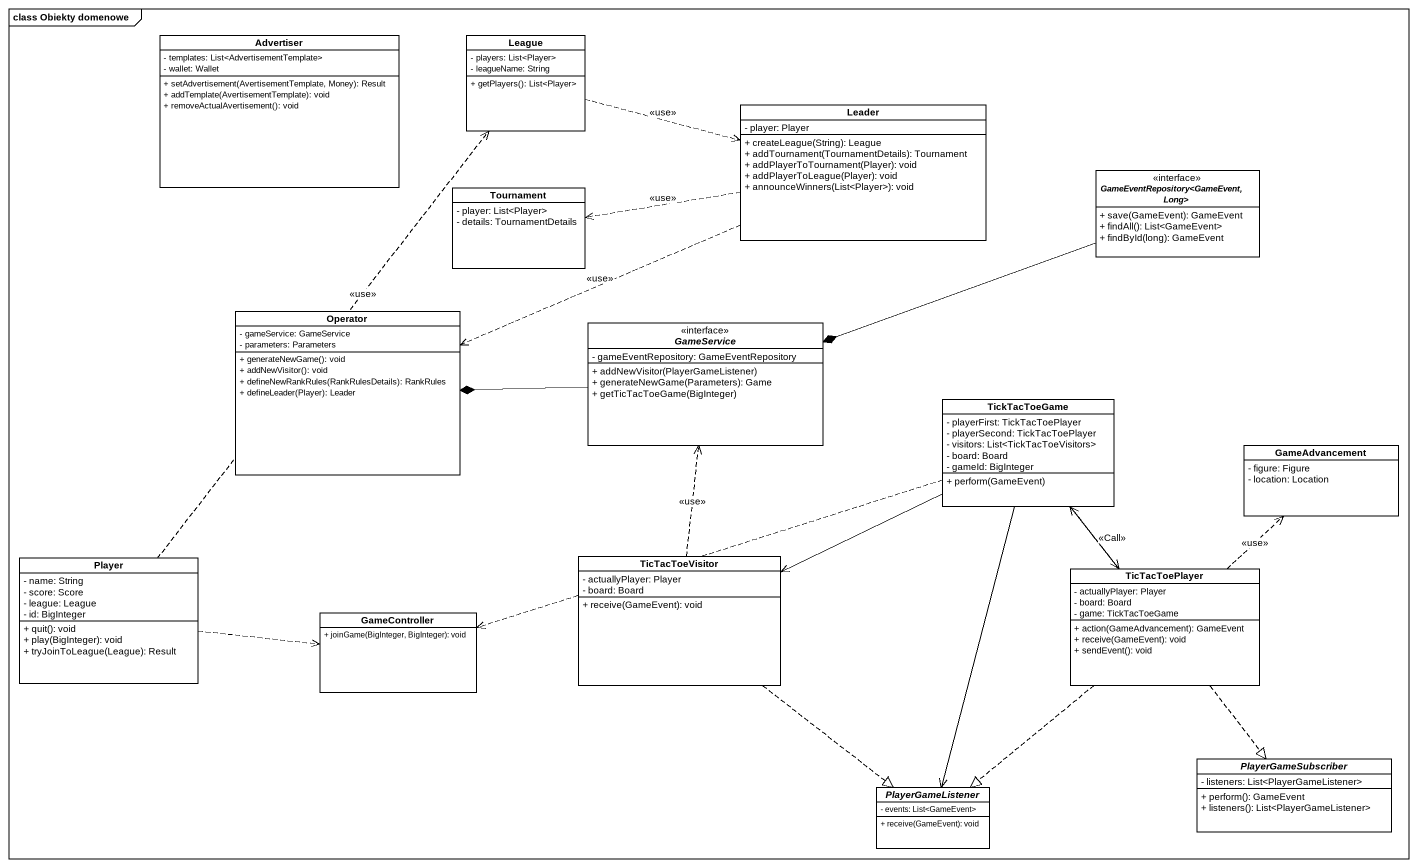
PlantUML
@startuml
mainframe class Obiekty domenowe
hide circle
hide empty members
skinparam classAttributeIconSize 0
class Advertiser {
  - templates: List<AdvertisementTemplate>
  - wallet: Wallet
  + setAdvertisement(AvertisementTemplate, Money): Result
  + addTemplate(AvertisementTemplate): void
  + removeActualAvertisement(): void
}
class League {
  - players: List<Player>
  - leagueName: String
  + getPlayers(): List<Player>
}
class Leader {
  - player: Player
  + createLeague(String): League
  + addTournament(TournamentDetails): Tournament
  + addPlayerToTournament(Player): void
  + addPlayerToLeague(Player): void
  + announceWinners(List<Player>): void
}
interface "GameEventRepository<GameEvent, Long>" as GameEventRepository {
  + save(GameEvent): GameEvent
  + findAll(): List<GameEvent>
  + findById(long): GameEvent
}
class Tournament {
  - player: List<Player>
  - details: TournamentDetails
}
class Operator {
  - gameService: GameService
  - parameters: Parameters
  + generateNewGame(): void
  + addNewVisitor(): void
  + defineNewRankRules(RankRulesDetails): RankRules
  + defineLeader(Player): Leader
}
interface GameService {
  - gameEventRepository: GameEventRepository
  + addNewVisitor(PlayerGameListener)
  + generateNewGame(Parameters): Game
  + getTicTacToeGame(BigInteger)
}
class TickTacToeGame {
  - playerFirst: TickTacToePlayer
  - playerSecond: TickTacToePlayer
  - visitors: List<TickTacToeVisitors>
  - board: Board
  - gameId: BigInteger
  + perform(GameEvent)
}
class GameAdvancement {
  - figure: Figure
  - location: Location
}
class Player {
  - name: String
  - score: Score
  - league: League
  - id: BigInteger
  + quit(): void
  + play(BigInteger): void
  + tryJoinToLeague(League): Result
}
class TicTacToeVisitor {
  - actuallyPlayer: Player
  - board: Board
  + receive(GameEvent): void
}
class TicTacToePlayer {
  - actuallyPlayer: Player
  - board: Board
  - game: TickTacToeGame
  + action(GameAdvancement): GameEvent
  + receive(GameEvent): void
  + sendEvent(): void
}
class GameController {
  + joinGame(BigInteger, BigInteger): void
}
abstract class PlayerGameSubscriber {
  - listeners: List<PlayerGameListener>
  + perform(): GameEvent
  + listeners(): List<PlayerGameListener>
}
abstract class PlayerGameListener {
  - events: List<GameEvent>
  + receive(GameEvent): void
}
League .right.> Leader : <<use>>
Leader .left.> Tournament : <<use>>
Leader .left.> Operator : <<use>>
GameEventRepository -left-* GameService
GameService -left-* Operator
TickTacToeGame -left-> TicTacToeVisitor
TickTacToeGame --> TicTacToePlayer
TickTacToeGame .left.> GameController
TickTacToeGame --> PlayerGameListener
Player .up.> League : <<use>>
Player .right.> GameController
TicTacToeVisitor .up.> GameService : <<use>>
TicTacToeVisitor ..|> PlayerGameListener
TicTacToePlayer .up.> TickTacToeGame : <<Call>>
TicTacToePlayer .up.> GameAdvancement : <<use>>
TicTacToePlayer ..|> PlayerGameSubscriber
TicTacToePlayer ..|> PlayerGameListener
@enduml
